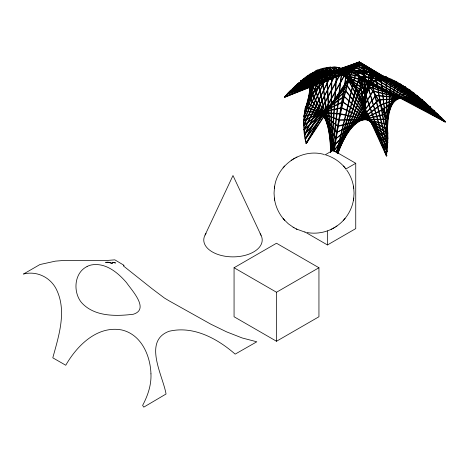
<?xml version="1.0" encoding="UTF-8"?>
<svg xmlns="http://www.w3.org/2000/svg" width="469" height="469" viewBox="0 0 469 469"><rect width="100%" height="100%" fill="white"/><g stroke="black" fill="none" stroke-linecap="round" stroke-linejoin="round"><path stroke-width="0.7" d="M344.457 96.268L340.488 113.926L335.857 138.806L335.476 138.924L312.137 94.24C313.902 93.718 308.69 99.346 309.997 98.355L307.875 102.688L313.233 72.66L312.917 72.408L331.108 71.517M335.388 138.871L335.833 138.648L334.796 145.132M365.369 85.294L365.486 96.385M365.234 85.522L386.192 77.033L387.435 120.556M335.822 72.015L323.317 68.269L323.381 68.738L316.399 71.229L309.816 74.747L309.874 74.295L309.903 98.074L336.918 132.328L336.607 132.657L309.517 98.285L309.634 74.331L316.241 70.76L332.281 71.552M304.381 116.101L305.108 111.581L319.94 69.711C320.562 68.914 314.857 70.069 316.299 71.253L333.008 72.079M316.528 71.048L306.245 107.125L307.893 102.647M369.513 72.361L357.759 71.493L351.762 71.839L341.397 73.809L341.573 74.284L290.018 91.754L289.778 91.338L290.188 91.49M364.976 96.989L365.034 109.605L356.024 89.872M364.982 96.38L365.011 94.462L374.96 73.592L380.734 74.999M365.767 94.04L375.282 73.516L369.572 72.367L365.457 99.451L365.48 96.995M437.982 114.53L355.736 64.493L437.97 114.254L445.538 121.664M331.137 72.009L312.999 72.894L312.975 72.408L313.198 72.707M312.964 72.883L312.893 72.414M327.18 67.776L304.041 120.809C303.22 121.125 305.765 116.494 304.199 116.365L341.69 107.981M330.539 152.454L330.61 146.656M330.645 143.76L331.419 77.819L336.402 75.468L341.397 73.815L341.538 74.295L346.808 72.83L334.163 151.51M331.091 148.087L331.847 77.661L292.556 88.577L357.05 62.881L434.177 110.901M304.193 129.972L303.994 129.643L321.529 113.135M309.95 74.718L330.018 72.085M344.357 96.069L344.117 96.438L344.463 96.333L345.899 90.81L345.46 90.617L346.902 85.417L352.242 70.467M345.858 90.863L347.382 85.569C347.465 84.092 353.708 67.026 353.368 69.189M386.362 79.085L363.029 67.671L363.387 67.454L363.088 67.225L364.014 70.121M359.659 76.488L357.741 71.71M363.692 71.693L387.236 151.493L387.922 138.179L387.476 122.004M325.65 110.631L304.891 134.533L339.069 67.559L365.415 99.276L365.287 109.377M319.172 86.572L333.606 150.684M364.524 73.34L365.199 80.955M372.867 125.153L386.72 155.79L386.327 155.784L387.417 138.173L385.917 76.857L396.153 81.489L409.965 90.071L422.493 99.961L438.04 114.325L403.498 98.326M339.075 119.812L339.052 120.252L339.128 119.783L306.093 106.785L305.102 111.604L304.715 111.645L307.301 103.895M305.084 111.628L340.242 114.143L340.33 113.662L386.796 124.127L384.357 114.225L384.48 114.606L405.544 87.064L405.591 87.369M392.506 93.548L351.897 71.863C351.035 71.247 341.649 67.419 343.326 68.638L361.622 63.561M309.61 85.317L287.151 94.339L329.256 78.874M334.79 145.021L334.315 145.167L315.262 90.171L315.66 90.136L334.731 145.22L378.618 99.897L380.963 104.622L382.833 109.758L409.97 90.476L409.941 90.066L409.953 90.488M312.243 94.128L312.559 94.263L315.66 90.124L303.906 78.575L303.889 79.003L306.937 76.5M334.315 145.167L334.731 145.12M351.961 72.021L351.797 72.314L357.794 71.992L357.976 71.651M312.829 72.789L307.465 102.734L337.967 126.313L307.904 102.594M316.434 71.2L316.071 70.925L316.481 70.936M366.664 83.13L337.979 153.205M331.114 104.651L305.612 139.006L305.19 138.812L319.031 113M350.413 76.236L350.015 75.949L332.404 102.852L348.883 80.703L348.514 80.709L348.86 80.756L348.461 80.445L348.872 80.521M371.354 121.834L350.155 75.925L350.402 76.259L306.374 143.508C304.78 137.206 304.334 126.483 303.713 120.474L342.804 101.744L387.804 133.571L387.441 128.852L391.345 79.284L364.806 80.809L365.187 80.932L364.97 81.248L391.328 79.32M363.035 67.647L363.387 67.43M306.89 76.424L306.767 76.805L329.631 72.156M332.744 150.784L341.725 74.067L341.409 73.832L341.543 74.208M346.585 72.783L346.632 72.83M346.661 73.035L284.783 97.218L318.369 83.517M380.758 75.022L387.699 138.326L380.429 75.151L386.098 76.893M365.439 89.96L380.711 75.269M358.486 62.518L358.463 62.207L358.445 62.541L295.107 86.267L332.204 71.945M295.552 86.179C294.778 88.037 282.408 98.197 284.888 97.147M331.782 78.001L326.905 80.475L331.56 77.631M331.993 72.009L298.02 83.857L322.854 83.529L327.333 80.305L331.132 151.78M364.923 77.01L364.87 77.022M365.427 99.475L365.404 99.281M363.715 71.95L365.369 104.452L343.349 68.538C339.345 68.357 335.101 65.666 330.756 67.565L340.183 73.75M384.299 114.19L385.354 119.343L385.835 119.366L400.948 84.197L364.343 73.135L364.307 73.592L364.261 73.146M369.033 72.607L363.668 70.403L363.85 69.94L405.468 87.005L405.234 87.445L409.812 90.505L409.935 90.06L396.962 83.711M316.247 71.171L316.153 70.79M319.934 69.717C316.938 69.019 331.659 66.674 330.909 67.102L341.039 73.709M364.161 88.178L363.446 71.88L369.76 72.613M309.569 98.408L312.161 93.976L315.238 90.048L318.762 86.402L322.977 83.077L331.923 151.27M339.134 67.63L338.77 67.958L343.302 68.808M341.614 107.823L341.309 107.87L341.749 107.882M342.962 68.544L364.923 104.517C365.298 104.769 364.905 104.112 365.351 104.44M382.81 109.769L336.631 132.487L382.581 109.324L382.774 109.781L382.897 109.512M287.544 94.345C285.234 94.82 293.436 87.539 292.838 88.77M308.227 84.303L289.842 91.707L290.1 91.373M307.605 102.775L309.534 98.173L309.962 98.121M290.176 91.643L289.754 91.373L307.998 83.851M327.051 67.976L323.299 68.767L323.059 68.474L303.889 116.066L304.363 116.095L323.504 68.591M380.511 104.827C375.663 94.099 368.534 84.268 359.154 77.063L359.418 76.635L399.922 96.954M358.457 62.096L430.39 107.032L430.073 107.413L430.39 107.219M336.496 132.598L336.836 132.663M369.572 72.39L364.958 99.393L365.38 99.598L356.241 89.016M372.826 124.414L387.529 147.207L387.107 147.149L369.255 72.578M346.82 72.906L346.374 72.836L346.597 72.625M304.094 125.246L321.201 113.111M344.416 96.374L387.857 138.027M331.102 151.446L331.202 149.992M331.349 147.805L336.232 75.702M331.601 151.458L336.73 75.714L336.267 75.773L336.701 75.761M343.648 68.761L357.22 63.35L357.214 62.905L357.302 63.292M434.2 110.625L433.942 111.047L356.979 63.338L357.102 62.887M391.087 79.484L391.117 79.056L390.976 79.496L395.912 81.928L396.276 81.747L386.796 124.103L387.447 128.887L387.142 129.034L387.423 128.94M324.343 111.616L306.398 143.467C303.332 137.2 302.88 116.365 304.873 111.3L340.277 113.639L340.254 114.096M319.618 69.822L319.799 69.406L319.653 69.858L338.208 72.912M342.687 102.16L343.009 101.82M358.949 75.949C357.911 75.943 357.419 70.086 357.753 71.974L363.692 72.162M387.394 133.771L387.716 133.401M331.425 151.311L322.584 83.3L326.957 80.14L327.321 80.375M323.071 83.312L318.914 86.835L300.752 81.354L330.774 72.091M287.515 94.369L287.11 94.257L287.438 94.064M341.514 74.295L341.379 73.821M388.578 91.824L359.16 76.869L359.459 76.658L363.135 79.789L402.173 97.716M395.314 95.101L362.842 80.099L362.93 79.748L363.17 79.97L341.438 143.303M354.74 66.627L354.054 67.911M390.841 79.261L386.943 128.887L387.306 133.612L387.634 133.718L367.749 119.888M330.903 67.102L330.792 67.577L339.105 67.87M370.539 121.958L387.4 142.84L387.781 142.547M386.327 155.784L386.778 155.679M386.737 151.417C387.623 150.039 385.876 156.816 386.831 155.814M387.675 138.138L387.922 138.185M387.752 142.611L387.33 142.682L387.775 142.57L375.382 73.692M320.849 112.812L303.935 120.926L303.584 120.762L326.752 67.636L340.254 73.569M305.929 143.403L306.427 143.332M345.424 90.734L345.858 90.828M441.739 118.206L441.399 118.276L441.804 118.012M331.096 71.792L297.932 83.406L298.114 83.857L298.284 83.57M329.279 72.033L300.834 80.897C302.265 80.867 297.821 84.842 298.055 83.359L322.819 83.031M327.01 67.712L331.032 67.313L330.733 67.554M346.544 72.625L346.614 73.094L351.832 72.332L351.809 71.886M329.924 77.842L334.989 67.395L334.585 67.395L365.105 94.767C364.946 94.621 365.884 94.504 365.169 94.433M304.809 134.486L304.504 134.216L304.914 134.503L304.498 134.245L338.958 67.507L338.923 68.005M387.488 138.326L344.064 96.444L344.152 96.034L344.117 96.438M401.013 84.479L400.555 84.268L405.421 87.404L389.17 80.861M274.435 187.717L274.048 193.169L274.435 198.627M353.685 198.627L354.066 193.169L353.685 187.717M366.295 83.429L366.629 83.083L373.154 90.951L378.565 99.938L418.284 96.508L418.442 96.925L413.951 93.653L414.25 93.249L400.825 85.921M386.767 124.226L386.304 124.074L395.789 81.629C396.715 81.706 395.807 81.16 395.906 81.928L400.725 84.619L400.831 84.156M395.783 81.665L396.223 81.747M341.649 107.753L366.125 118.927M309.341 94.462L305.782 106.955L306.234 107.125M332.251 150.748L341.233 74.032M365.82 119.8L386.485 124.367L386.579 123.886M346.984 85.657L347.318 85.358L370.041 120.146M347.341 85.639L329.889 105.748M315.59 90.394L319.102 86.402L300.975 80.903L300.84 81.319L303.935 78.968M338.729 67.741L342.868 72.9M327.01 67.794L327.004 67.987M353.304 68.873L352.94 68.931L353.251 69.295L330.452 78.593M326.905 80.299L327.333 80.322L295.277 85.927L295.359 86.419L295.458 86.02M343.103 74.407L365.415 94.375L365.023 94.627L365.457 94.603M430.155 107.46L426.174 103.86L426.456 103.45L426.292 103.907L401.716 98.127M309.903 74.741L306.796 76.799L306.708 76.33L325.943 72.402M274.588 186.697C277.601 164.109 302.429 148.081 324.249 154.494M328.159 230.607C341.344 225.771 351.381 213.512 353.526 199.647M274.347 188.28L274.67 186.14M353.444 200.204L353.767 198.065M333.389 150.69L337.598 126.155L338.067 126.272L337.739 126.225M333.764 151.481L346.351 72.818M292.82 88.963L304.956 84.174M334.983 67.407L342.012 73.434M353.603 67.683L353.016 69.277L401.986 97.3M335.716 152.056L372.755 90.974L403.188 97.962M364.976 99.375L365.333 99.223L365.011 99.569M305.964 143.285L322.103 114.588M350.003 75.978L350.437 76.025M385.577 119.044L338.829 120.046L385.618 119.536L385.635 119.067M353.157 68.843L353.04 69.283L353.268 68.837L404.143 97.957M337.985 126.003L337.639 126.149L340.002 113.85L343.994 96.239M338.981 120.252L305.911 107.249L307.412 102.512L307.84 102.717M319.6 69.389L319.606 69.793L319.717 69.371L334.039 71.722M315.66 90.171L315.244 90.394L315.549 90.376M358.128 62.184L358.439 62.166L334.256 71.165M329.203 72.355L303.836 79.021L303.965 78.722M337.27 153.181L370.047 87.152L369.672 86.917L430.325 106.991L430.085 107.419L430.29 107.02M366.295 83.406L366.67 83.148M426.274 103.901L426.456 103.45L391.187 81.53M299.339 82.169L295.306 85.95M352.934 68.937L353.204 68.855M365.075 94.726L365.415 94.392M345.852 90.628L369.994 120.498M336.549 152.132L355.332 74.219L355.695 74.043L359.43 76.64M355.719 74.067L336.865 152.935L369.935 86.806M441.687 117.936L441.429 118.2L441.751 117.948L354.611 66.311L354.623 66.756L316.329 82.544M334.673 67.501L334.966 67.12M402.408 97.652L366.33 83.171L366.658 83.171M342.986 68.591L343.29 68.691M344.006 96.168L345.419 90.669L345.764 90.652L345.448 90.646M378.231 74.166L362.267 65.455L362.379 65.015L376.56 72.683M362.514 65.033L343.777 68.773M422.452 99.95L375.862 95.201L375.757 95.682L422.54 100.178L360.62 62.512M303.566 120.703L304.064 120.715L303.713 120.474M389.95 80.762L359.336 61.931L359.524 62.371L359.735 62.078L359.389 62.354L426.257 103.866L422.17 100.348L422.546 100.085L422.299 100.372M309.733 93.079L316.047 70.913M304.346 130.007L321.376 113.961M337.311 152.454L359.096 76.834M338.589 149.787L359.53 76.898M414.156 93.249L380.547 104.792L414.215 93.689M380.892 104.88L380.652 104.487L335.493 138.713L335.775 138.924L380.881 104.927L380.64 104.534M292.762 88.659L292.398 88.741L295.148 86.009M334.632 67.208L334.93 67.126L303.941 129.725L304.24 129.966M307.523 102.793L307.764 102.406M298.19 83.441L297.844 83.675L298.272 83.769M298.032 83.382L297.926 83.752M304.838 111.3L304.873 111.798M386.304 124.074L385.366 119.202L400.555 84.268M303.707 125.065L304.053 125.194L303.695 125.071L320.931 112.689M351.832 72.296C349.915 71.282 361.329 77.655 359.131 76.998M306.128 106.797C304.234 107.337 305.02 112.302 304.639 111.458M364.999 94.562L365.369 94.668M384.422 114.624L337.915 126.448M338.618 150.004L362.73 79.783L363.094 79.683M337.891 153.627L340.729 145.367M422.223 100.354L422.37 99.915M307.746 102.506L319.477 69.523M310.015 98.261L309.54 98.197L309.962 98.408M365.011 89.702L380.465 75.087M385.371 119.296L385.835 119.384M333.852 70.831L359.588 61.92M373.166 91.197L336.126 152.325M364.706 76.758L364.624 77.256L379.632 79.501M337.533 153L366.283 83.236M378.641 99.967L378.407 100.255L418.301 97.013L418.342 96.526L418.119 96.954L422.206 100.372M338.987 119.771C339.474 120.175 338.542 119.994 339.128 119.783M292.422 88.688L292.703 89.057L313.573 83.171M418.143 96.72L392.934 82.239M304.082 125.311L303.666 125.176L304.053 125.352L331.05 67.43M374.96 73.592L387.335 142.723L387.834 142.699L387.458 142.84M344.041 96.104L322.121 111.833M309.563 98.285L309.991 98.326M205.082 235.004L232.987 175.535L261.063 235.327M303.619 125.17L330.598 67.219M347.617 69.987L347.283 70.051L347.67 69.998L365.251 109.248M304.375 116.171L303.906 116.165L304.217 116.359M343.355 68.755L343.296 68.515M304.393 129.936L329.285 79.144M304.504 134.216L323.839 111.95M284.531 96.807L287.198 94.023L309.382 84.871M346.943 85.563L347.253 85.399M359.377 61.902L359.571 62.359L352.694 64.763M319.723 111.71L342.915 68.568M343.367 68.785L305.63 138.971L305.407 138.713M364.612 76.834L344.744 73.481M305.782 106.95C306.767 106.967 305.436 106.744 305.946 107.266M324.612 110.133L347.312 69.981M325.416 109.705L347.629 70.25M300.969 81.366L300.951 80.897M348.801 80.492L348.426 80.615L369.343 119.361M364.296 73.615L383.472 79.419M331.601 104.077L306.234 143.262M292.597 88.571L292.674 89.046M346.931 85.393L347.382 85.546L346.925 85.393L325.726 109.775M303.613 120.639L304.023 120.785M355.989 64.37C355.514 64.2 356.469 64.781 355.895 64.781L310.912 83.201M319.02 86.349L318.861 86.829M305.202 138.801L305.606 139.017L305.208 138.707L328.142 107.823M414.033 93.648L414.279 93.442L414.027 93.677L409.666 90.482L409.859 90.066M329.871 105.49L330.733 104.329M331.601 103.162L348.444 80.486M375.37 73.879L375.294 73.58L375.1 73.961L380.851 75.409M304.897 134.521L304.733 134.503M362.303 65.467C362.942 65.179 362.197 65.701 362.367 65.015M333.77 150.696L375.651 95.295L376.015 95.553L375.886 95.201M334.157 151.012L376.044 95.57M384.105 114.284L405.163 87.111M349.991 76.177L369.982 120.029M337.827 125.979L384.246 114.178L384.299 114.618L382.522 109.365L409.677 90.066M342.728 101.755L342.986 102.178L342.628 101.89M300.729 80.949L300.787 81.325M326.594 109.547L328.007 107.917M283.036 167.908L283.792 167.034M283.985 166.812L284.718 165.967M343.396 220.371L344.129 219.533M344.322 219.304L345.078 218.437M354.664 66.352C354.036 66.17 354.845 66.545 354.605 66.756M364.489 76.887L364.724 77.244L343.918 73.85M387.154 129.11L387.271 128.67L368.112 119.841M339.896 73.75L323.211 68.761L323.323 68.281M385.852 76.881L364.935 85.147L365.31 85.188L342.886 74.782M323.129 111.628L324.19 110.625M324.724 110.127L345.465 90.587M323.504 111.956L325.099 110.45M326.694 108.949L345.817 90.939M341.561 107.636L304.105 115.872M296.502 84.742L297.915 83.423M369.478 72.842L375.13 73.967M296.842 85.1L298.096 83.84M322.602 83.271L322.854 83.529M386.954 128.852L387.259 128.676M426.409 103.45L404.589 98.291M396.024 81.911L381.057 79.712M304.92 134.439L304.533 134.269M364.935 80.774L364.923 81.248M304.211 116.001L304.029 116.16M287.151 94.052L320.116 81.747M372.919 91.144L399.611 97.634M402.349 98.162L430.114 107.442L358.445 62.541M303.994 129.643L304.123 129.837M363.756 70.391L364.02 70.168L337.668 71.693M396.018 81.512L384.633 79.748M378.237 100.096L334.379 144.909L334.696 145.267M357.571 71.833L357.824 71.769M304.006 129.731L304.188 129.813M370.897 122.022L386.35 155.89L386.802 155.731L386.409 155.913M323.575 111.405L344.363 96.467M380.64 75.21L380.91 75.251M437.899 114.618L437.899 114.26M357.02 62.893L356.997 63.274M303.935 120.926L303.642 120.726M434.089 110.983L402.859 98.379M437.882 114.272L437.694 114.671L401.939 98.162M331.431 77.784L331.882 77.772M375.821 95.442L375.956 95.354M290.035 91.731L289.842 91.66M355.678 64.722L355.86 64.317L355.901 64.775M354.406 66.733L354.541 66.305L354.382 66.721L441.505 118.37M291.143 160.375L292.187 159.712M293.096 159.132L295.06 157.994M335.018 227.213L333.06 228.344M335.927 226.633L336.976 225.964M306.966 76.465L312.6 94.046L312.178 93.964L312.589 94.011L335.833 138.648M331.8 78.024L336.537 75.914M336.924 132.346L336.683 132.422M414.027 93.22L413.934 93.63L392.916 82.181M378.407 100.255L378.589 99.961M324.941 154.934L333.113 150.215L355.742 163.282L355.742 228.62L327.456 244.953L304.821 231.885M345.688 169.092L355.742 163.282M234.066 267.746L276.505 243.247L318.943 267.746L318.943 316.751L276.505 341.25L234.066 316.751L234.066 267.746L276.505 292.246L318.943 267.746M375.88 95.43L375.657 95.348M363.158 79.97L362.813 80.064L363.135 79.753M386.737 151.481L387.23 151.505L386.808 151.563L363.639 72.156M296.109 157.443L297.012 156.974M331.102 229.364L332.005 228.895M87.099 266.503C74.079 272.847 72.894 291.923 81.354 302.394C94.093 316.786 115.773 316.387 133.348 314.242C149.892 309.182 131.613 290.188 126.507 282.614C117.825 272.548 105.589 262.364 91.344 264.956A11.719 4.848 -2.4 0 0 87.093 266.503M354.4 66.322L315.426 82.374M341.584 108.11L341.485 107.618M323.446 111.563L342.95 102.207M303.806 79.021L303.525 78.833L303.865 79.009M387.353 133.63L387.787 133.554M342.616 101.961L366.559 119.044M366.348 83.464L398.802 96.725M387.195 147.243L387.582 147.078L369.754 72.566M311.398 84.039L312.741 83.482M310.953 84.76L314.312 83.376M309.341 83.3L355.719 64.317M317.472 83.347L284.589 96.755L346.485 72.625M318.814 82.796L323.51 80.879M326.195 79.789L328.206 78.968M332.234 77.326L353.04 68.837M319.043 83.242L324.413 81.055M326.424 80.234L328.441 79.413M306.996 83.359L342.288 69.301M364.173 73.205L364.214 73.58M306.703 76.33L309.733 74.272L327.075 71.974M341.555 74.29L330.627 78.364M321.482 81.237L341.397 73.809M341.25 73.996L341.696 74.032M400.016 98.097L445.222 122.046L445.497 121.635M334.755 71.042L341.655 68.626M345.102 67.419L351.316 65.244M386.075 76.887C385.436 77.391 386.362 77.197 385.753 77.139M313.11 83.382L289.918 91.279M315.162 82.685L316.528 82.222M319.266 81.289L336.472 75.743M369.285 72.654L369.508 72.373L369.42 72.824M327.11 230.994C320.726 233.193 313.79 233.732 307.142 232.577M333.447 70.737L340.383 68.574M341.772 68.146L349.405 65.766M352.876 64.687L360.509 62.307M334.245 71.007L337.715 69.928M339.099 69.494L341.878 68.632M348.121 66.686L360.632 62.782L390.384 81.002M405.474 87.017L405.275 87.469M387.031 151.475L370.733 121.94M323.059 68.404L323.217 68.75M351.738 72.314L343.126 68.925M362.83 80.082L362.754 79.836M363.158 67.384L378.166 74.512M346.374 72.783L346.609 73.07L346.386 72.859M426.374 103.409L426.174 103.86M314.969 82.778L331.7 78.059M387.441 147.061L387.546 147.043M328.347 72.062L303.889 78.563M330.457 71.511L332.574 70.954M336.091 70.028L338.208 69.471M345.958 67.436L361.452 63.362M338.36 69.945L341.883 69.019M300.799 80.908L306.638 76.336L312.161 94.269M336.425 75.503L336.513 75.773M387.371 142.711L387.746 142.564L371.36 122.192M348.789 80.756L348.485 80.732M330.223 71.534L333.078 70.954M338.073 69.934L341.637 69.213M335.341 70.995L336.765 70.708M338.196 70.414L342.476 69.541M343.9 69.254L362.455 65.478M355.355 74.184L355.766 74.342M306.767 76.805L306.55 76.646M295.323 86.402L309.165 83.892M311.24 83.511L327.128 80.592M338.835 119.947L338.929 120.246M331.636 77.561L331.601 77.672M418.284 96.508L418.131 96.96M335.722 70.825L363.112 67.196M335.781 71.317L345.149 70.08M347.312 69.793L363.17 67.688M365.087 109.488L364.806 109.47M362.871 80.111L342.769 74.096M337.633 71.2L347.793 70.702M349.968 70.596L363.756 69.928M434.159 110.614L433.919 110.883L434.177 110.608L405.11 98.754M340.224 114.143L364.395 119.484M363.692 70.409L363.833 69.963M303.736 79.003L303.707 78.552L303.566 78.845M316.329 70.784L316.083 71.071M369.982 87.152L400.96 97.699M365.111 109.265L364.788 109.394L364.237 106.563M337.369 71.804L344.639 72.162M346.099 72.232L363.551 73.1M334.461 72.15L335.921 72.226M338.102 72.332L339.556 72.402M341.01 72.478L363.551 73.592M409.865 101.234L445.468 121.612L445.21 122.04L408.98 101.304M441.704 117.936L401.23 97.611M335.64 138.789L335.517 138.566M334.667 145.091L334.379 144.974M364.677 76.758L383.208 79.537M326.782 67.636L327.104 67.524M337.604 72.308L343.314 73.246M339.638 73.146L341.778 73.498M364.108 74.12C365.046 87.398 365.134 82.286 364.988 92.534M441.452 118.335L401.64 98.379M343.009 68.873L342.968 68.796M361.417 63.819L376.537 72.66M355.42 74.454L375.47 85.094M304.938 232.12L296.109 228.895M337.211 72.431L338.6 72.847M339.99 73.264L341.379 73.68M343.372 74.794L364.214 81.037M385.536 80.041L400.69 84.608M315.584 90.019L315.197 90.318M326.025 154.993C332.972 157.203 339.345 161.295 344.129 166.812M380.547 75.45L380.711 74.999L380.547 75.45L390.982 79.496M365.081 90.036L341.965 74.917M409.677 90.488L391.551 81.624M371.049 73.434L387.828 80.31M303.918 125.317L303.795 125.246M326.864 67.935L343.308 75.527M344.621 76.13L365.005 85.505M341.444 108.075L365.896 119.366M367.221 119.976L387.077 129.122L386.304 124.156M379.462 75.146L385.94 78.317M387.886 79.273L395.021 82.761M388.953 80.351L390.255 80.985M396.416 95.758L397.724 96.415M293.096 227.213L297.012 229.364M401.546 98.338L445.468 121.606M378.7 86.8L381.285 88.172M383.22 89.198L387.095 91.25M390.325 92.962L392.266 93.988M394.2 95.014L398.72 97.411M377.838 73.381L379.755 74.424M381.672 75.474L382.944 76.166M386.778 78.259L395.08 82.79M396.997 83.834L398.908 84.877M381.426 75.908L385.893 78.346M365.328 104.229L364.911 104.487M303.631 78.991L315.262 90.411M361.658 63.379L384.357 76.646M386.251 77.754L395.08 82.913M396.34 83.646L418.412 96.544M377.797 73.393L379.691 74.501M381.584 75.603L382.845 76.341M385.999 78.182L390.413 80.762M392.881 82.521L422.229 100.378M294.051 227.823L288.341 223.813L283.985 219.533M342.223 74.483L363.575 88.453M295.177 86.314L295.101 86.173M369.636 86.976L369.935 86.876L369.707 87.252M430.055 107.407L445.187 122.01M318.715 86.706L333.113 150.766M344.322 167.034L345.764 168.793M274.347 198.065C275.321 205.868 278.621 213.377 283.792 219.304M343.396 165.967L345.078 167.908M283.036 218.437L284.718 220.371M343.789 74.014L354.857 87.345M345.471 90.916L369.167 120.263M347.224 70.239L347.605 70.168L347.195 70.11L355.731 89.216M346.655 169.977C350.478 175.371 352.958 181.714 353.767 188.28M346.925 85.634L387.124 147.219L387.441 146.961L387.095 147.131M348.883 80.492L371.184 121.723M373.271 125.586L387.206 151.358M380.5 104.81L382.464 109.635M360.133 77.866L386.819 155.726M359.424 77.326L386.345 155.872M364.888 104.429L364.196 88.881M382.933 109.476L384.557 114.348M358.023 71.739L365.287 109.347M357.519 71.769L363.962 105.144M309.816 74.424L309.786 74.548M353.444 186.14L353.526 186.697M274.588 199.647L274.67 200.204M326.852 80.346L330.674 152.513M327.456 230.437L327.456 244.953M276.505 292.246L276.505 341.25M260.119 233.744A29.219 16.866 0 0 1 232.735 256.871A29.219 16.866 0 0 1 206.055 233.468M362.144 65.238L362.15 65.203M309.587 74.454C309.628 75.151 309.945 73.703 309.593 74.43M359.248 62.101L359.26 62.043M340.136 113.979L340.26 113.639L340.154 113.926M375.059 73.797L375.2 73.481L375.059 73.768M363.522 70.174L363.85 69.94L363.522 70.18M400.614 84.414L400.62 84.414M351.545 72.033L351.756 72.279L351.545 72.009M351.715 72.009L351.727 72.056M364.794 81.049L364.794 81.026M150.954 373.84C151.458 385.008 147.794 395.678 142.623 405.415L143.79 407.133L166.044 394.013C162.96 375.61 142.64 341.168 168.998 331.307C193.257 325.433 217.37 338.542 235.162 354.13L256.801 341.795L242.174 337.967L226.492 331.818L210.857 324.196L168.998 300.781L164.443 298.044L152.073 288.728L123.587 266.075L123.353 265.812L124.103 265.483L123.869 265.219L114.846 259.849L106.662 260.477L64.546 260.395L55.406 261.139L39.935 264.539L23.45 274.06C36.992 270.472 51.162 277.642 56.849 290.329C66.833 311.774 58.666 336.337 52.798 357.824L65.76 365.245C76.922 345.706 97.235 325.345 121.711 329.953C141.269 334.438 150.338 355.49 150.954 373.84M365.017 89.866L365.433 89.907L364.988 89.866M284.495 96.919L284.495 96.966M364.419 77.004L364.747 77.168L364.425 77.051M360.315 62.535L360.321 62.488M362.895 67.436L362.906 67.384M413.928 93.542L414.139 93.261L413.928 93.519M422.159 100.249L422.417 99.961L422.159 100.225M387.306 133.577L387.605 133.454L387.312 133.571M107.858 262.23L105.554 262.312L109.64 262.441L107.858 262.23L112.349 263.326L107.858 262.23M113.228 262.435L112.337 262.277L115.579 262.962L113.228 262.435"/></g></svg>
